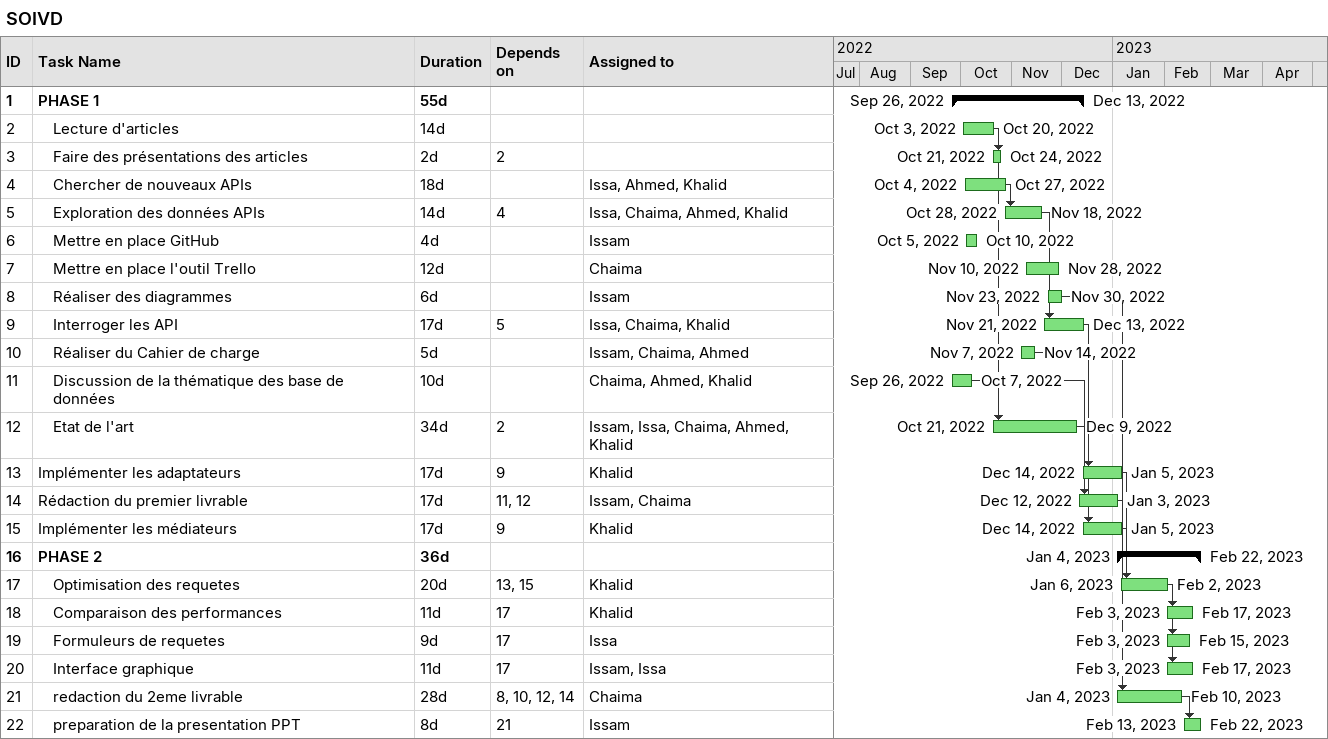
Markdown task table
SOIVD

| ID | Level | Task | Duration | Start | Finish | Predecessors | Resources |
|---|---|---|---|---|---|---|---|
| 1 | 1 | **PHASE 1** | 55d | 2022-09-26 | 2022-12-13 |  |  |
| 2 | 2 | Lecture d'articles | 14d | 2022-10-03 | 2022-10-20 |  |  |
| 3 | 2 | Faire des présentations des articles | 2d | 2022-10-21 | 2022-10-24 | 2 |  |
| 4 | 2 | Chercher de nouveaux APIs | 18d | 2022-10-04 | 2022-10-27 |  | Issa, Ahmed, Khalid |
| 5 | 2 | Exploration des données APIs | 14d | 2022-10-28 | 2022-11-18 | 4 | Issa, Chaima, Ahmed, Khalid |
| 6 | 2 | Mettre en place GitHub | 4d | 2022-10-05 | 2022-10-10 |  | Issam |
| 7 | 2 | Mettre en place l'outil Trello | 12d | 2022-11-10 | 2022-11-28 |  | Chaima |
| 8 | 2 | Réaliser des diagrammes | 6d | 2022-11-23 | 2022-11-30 |  | Issam |
| 9 | 2 | Interroger les API | 17d | 2022-11-21 | 2022-12-13 | 5 | Issa, Chaima, Khalid |
| 10 | 2 | Réaliser du Cahier de charge | 5d | 2022-11-07 | 2022-11-14 |  | Issam, Chaima, Ahmed |
| 11 | 2 | Discussion de la thématique des base de données | 10d | 2022-09-26 | 2022-10-07 |  | Chaima, Ahmed, Khalid |
| 12 | 2 | Etat de l'art | 34d | 2022-10-21 | 2022-12-09 | 2 | Issam, Issa, Chaima, Ahmed, Khalid |
| 13 | 1 | Implémenter les adaptateurs | 17d | 2022-12-14 | 2023-01-05 | 9 | Khalid |
| 14 | 1 | Rédaction du premier livrable | 17d | 2022-12-12 | 2023-01-03 | 11, 12 | Issam, Chaima |
| 15 | 1 | Implémenter les médiateurs | 17d | 2022-12-14 | 2023-01-05 | 9 | Khalid |
| 16 | 1 | **PHASE 2** | 36d | 2023-01-04 | 2023-02-22 |  |  |
| 17 | 2 | Optimisation des requetes | 20d | 2023-01-06 | 2023-02-02 | 13, 15 | Khalid |
| 18 | 2 | Comparaison des performances | 11d | 2023-02-03 | 2023-02-17 | 17 | Khalid |
| 19 | 2 | Formuleurs de requetes | 9d | 2023-02-03 | 2023-02-15 | 17 | Issa |
| 20 | 2 | Interface graphique | 11d | 2023-02-03 | 2023-02-17 | 17 | Issam, Issa |
| 21 | 2 | redaction du 2eme livrable | 28d | 2023-01-04 | 2023-02-10 | 8, 10, 12, 14 | Chaima |
| 22 | 2 | preparation de la presentation PPT | 8d | 2023-02-13 | 2023-02-22 | 21 | Issam |
